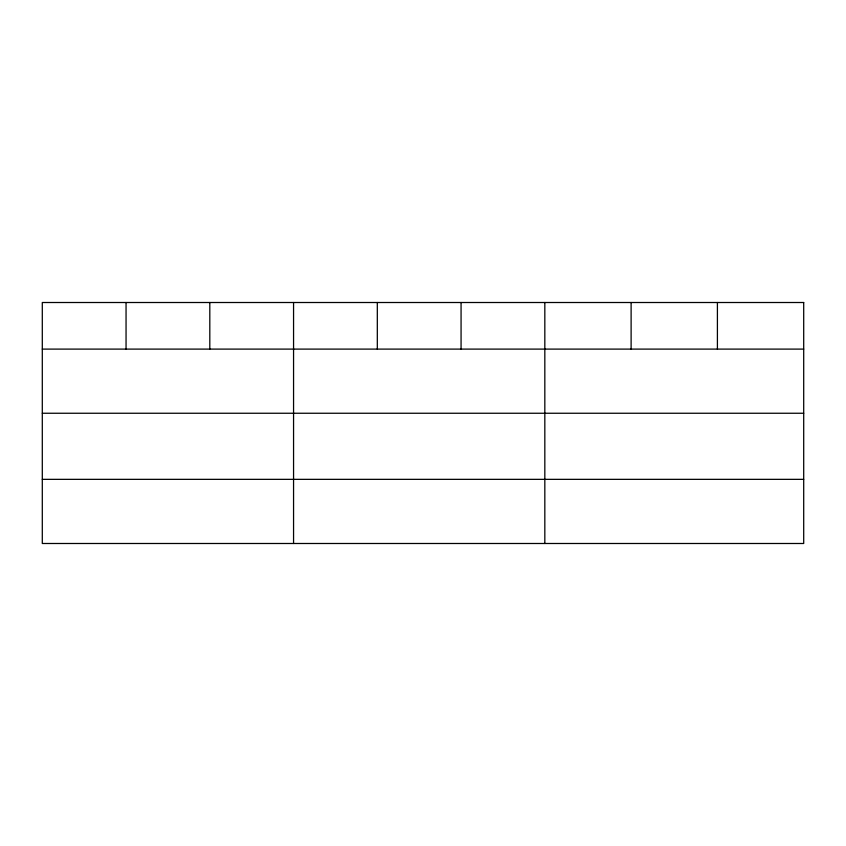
<?xml version="1.0" encoding="UTF-8"?>
<svg xmlns="http://www.w3.org/2000/svg" width="846" height="846" viewBox="0 0 846 846"><rect width="100%" height="100%" fill="white"/><g stroke="black" fill="none" stroke-linecap="round" stroke-linejoin="round"><path stroke-width="1.27" d="M42.3 349.102L803.7 349.102M42.3 413.25L803.7 413.25M42.3 479.344L803.7 479.344M717.408 302.508L717.408 349.102M631.116 302.508L631.116 349.102M544.824 302.508L544.824 543.492M461.07 302.508L461.07 349.102M377.316 302.508L377.316 349.102M293.562 302.508L293.562 543.492M209.808 302.508L209.808 349.102M126.054 302.508L126.054 349.102M803.7 302.508L42.3 302.508L42.3 543.492L803.7 543.492L803.7 302.508"/></g></svg>
